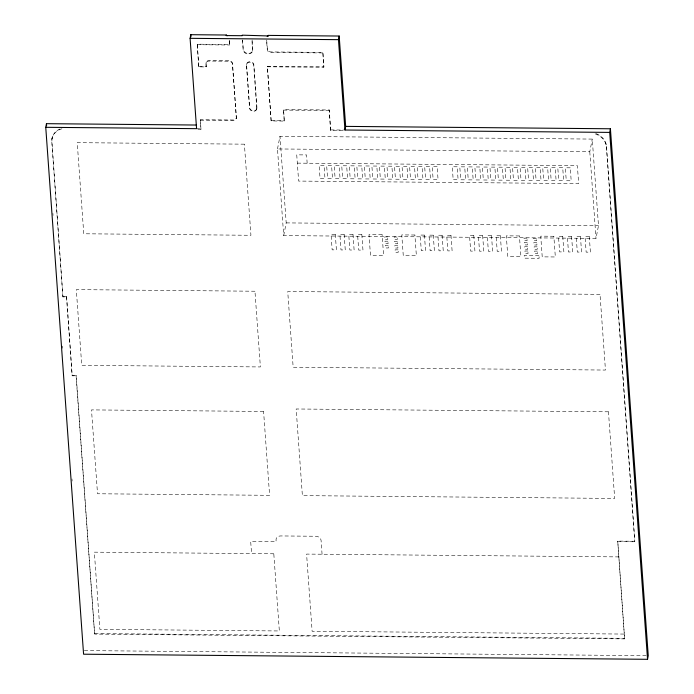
<?xml version="1.0" encoding="UTF-8"?>
<svg xmlns="http://www.w3.org/2000/svg" width="694" height="694" viewBox="0 0 694 694"><rect width="100%" height="100%" fill="white"/><g stroke="black" fill="none" stroke-linecap="round" stroke-linejoin="round"><path stroke-width="0.52" stroke-dasharray="3.47 2.6" d="M236.255 118.327L236.333 117.52L236.22 118.301M256.789 108.845L253.761 65.331A3.678 3.045 11.1 0 0 249.901 62.226A3.678 3.045 11.1 0 0 246.474 65.271L249.554 108.203A3.678 3.045 11.1 0 0 253.423 111.309A3.678 3.045 11.1 0 0 256.849 108.273M252.555 50.922L251.896 39.35M63.033 296.364L66.607 296.399L66.503 296.945L62.928 296.911L51.894 141.194A16.517 13.689 11.1 0 1 61.619 128.355M72.271 375.272L76.193 375.307L76.08 375.853L72.167 375.818L66.607 296.399M197.816 129.257L200.948 129.284L200.41 119.68L233.305 119.984A3.305 2.741 11.1 0 0 236.385 117.251L232.525 63.492A3.305 2.741 11.1 0 0 229.055 60.699L209.146 60.517A3.305 2.741 11.1 0 0 206.066 63.249L206.187 66.936L198.762 66.867L197.278 44.173L229.645 44.468L229.332 40.096A8.016 6.645 11.1 0 0 229.298 39.749M198.762 66.867L197.278 44.173M596.155 133.612A16.517 13.689 11.1 0 1 606.487 146.2L634.854 541.251L617.738 541.094L624.617 638.888L94.627 634.099L76.193 375.307M200.948 129.284L200.41 119.68M197.174 44.72L229.541 45.006L229.645 44.468M342.723 130.567L330.604 130.455L329.286 109.964L283.577 109.548L284.254 121.068L271.146 120.947L267.363 66.242L323.898 66.754L322.866 52.388L270.834 51.92A3.305 2.741 11.1 0 1 267.355 49.127L266.6 38.586M271.146 120.947L267.363 66.242M284.254 121.068L283.577 109.548M277.487 148.95L279.977 136.267L592.268 139.086L598.488 225.715L595.999 238.406L283.707 235.587L277.487 148.95L589.779 151.769L592.268 139.086M283.707 235.587L286.197 222.895L279.977 136.267M267.259 66.789L323.794 67.292L322.866 52.388M323.794 67.292L323.898 66.754M330.604 130.455L329.286 109.964M624.617 638.888L617.738 541.094M617.634 541.641L634.75 541.797L634.854 541.251M51.877 139.225L52.371 136.996M205.979 63.293L206.213 62.252M246.491 64.707L246.743 63.614M322.762 52.935L270.729 52.458A3.305 2.741 11.1 0 1 267.251 49.673L266.591 40.452M198.874 66.329L206.292 66.39M283.464 110.094L329.173 110.511M271.259 120.409L284.358 120.522M200.297 120.227L233.201 120.522A3.305 2.741 11.1 0 0 236.281 117.798L232.421 64.03A3.305 2.741 11.1 0 0 228.942 61.245L209.041 61.063A3.305 2.741 11.1 0 0 205.962 63.796L206.187 66.936M196.211 128.702L201.06 128.746M330.717 129.917L343.686 130.03M297.336 163.125L577.373 165.658L578.666 183.598L298.62 181.073L296.737 154.84L306.575 154.927L307.164 163.211M286.197 222.895L598.488 225.715M618.875 556.9L306.583 554.081L312.127 631.254L624.418 634.073M94.74 633.553L624.721 638.341M84.295 650.582L646.105 655.657M605.923 144.231L605.498 142.192L606.383 146.746L634.75 541.797M589.779 151.769L595.999 238.406M322.068 554.22L321.079 540.444A4.953 4.103 11.1 0 0 315.865 536.254L280.645 535.942A4.953 4.103 11.1 0 0 276.021 540.036L276.143 541.658L250.69 541.433L251.558 553.586M252.087 39.992L252.772 49.465A4.789 3.973 11.1 0 1 248.305 53.429A4.789 3.973 11.1 0 1 243.264 49.387L242.579 39.905M242.458 40.148L243.152 49.925A4.789 3.973 11.1 0 0 248.2 53.976A4.789 3.973 11.1 0 0 252.668 50.011M229.228 40.642L229.541 45.006M76.08 375.853L94.627 634.099M66.503 296.945L72.167 375.818M62.928 296.911L51.79 141.732A16.517 13.689 11.1 0 1 63.197 128.459M52.891 213.301L53.048 215.461M62.434 346.106L62.59 348.267M71.968 478.912L72.124 481.063M595.105 133.812A16.517 13.689 11.1 0 1 606.383 146.746M244.392 144.17L77.225 142.66L83.766 233.774L250.933 235.283L244.392 144.17M324.046 165.588L319.127 165.545L320.055 178.523L324.983 178.566L324.046 165.588M331.585 165.658L326.666 165.614L327.594 178.584L332.521 178.627L331.585 165.658M339.123 165.727L334.204 165.684L335.133 178.653L340.06 178.696L339.123 165.727M346.662 165.797L341.743 165.753L342.671 178.722L347.599 178.766L346.662 165.797M354.2 165.866L349.282 165.823L350.21 178.792L355.137 178.835L354.2 165.866M361.739 165.935L356.82 165.883L357.748 178.861L362.676 178.905L361.739 165.935M369.277 165.996L364.359 165.953L365.287 178.931L370.214 178.974L369.277 165.996M376.816 166.066L371.897 166.022L372.825 178.991L377.753 179.043L376.816 166.066M384.363 166.135L379.436 166.092L380.364 179.061L385.291 179.104L384.363 166.135M391.902 166.204L386.974 166.161L387.903 179.13L392.83 179.173L391.902 166.204M399.44 166.274L394.513 166.23L395.441 179.199L400.369 179.243L399.44 166.274M406.979 166.343L402.052 166.3L402.988 179.269L407.907 179.312L406.979 166.343M414.518 166.413L409.59 166.36L410.527 179.338L415.446 179.382L414.518 166.413M422.056 166.473L417.129 166.43L418.066 179.408L422.984 179.451L422.056 166.473M429.595 166.543L424.667 166.499L425.604 179.468L430.523 179.52L429.595 166.543M437.133 166.612L432.206 166.569L433.143 179.538L438.061 179.581L437.133 166.612M457.173 166.794L452.254 166.751L453.182 179.72L458.109 179.763L457.173 166.794M464.711 166.864L459.792 166.82L460.721 179.789L465.648 179.833L464.711 166.864M472.25 166.933L467.331 166.881L468.259 179.859L473.187 179.902L472.25 166.933M479.788 166.994L474.87 166.95L475.798 179.928L480.725 179.972L479.788 166.994M487.327 167.063L482.408 167.02L483.336 179.989L488.264 180.041L487.327 167.063M494.865 167.133L489.947 167.089L490.875 180.058L495.802 180.102L494.865 167.133M502.404 167.202L497.485 167.159L498.413 180.128L503.341 180.171L502.404 167.202M509.943 167.271L505.024 167.228L505.952 180.197L510.879 180.24L509.943 167.271M517.481 167.341L512.562 167.297L513.491 180.267L518.418 180.31L517.481 167.341M525.028 167.41L520.101 167.358L521.029 180.336L525.957 180.379L525.028 167.41M532.567 167.471L527.64 167.428L528.568 180.405L533.495 180.449L532.567 167.471M540.106 167.54L535.178 167.497L536.106 180.466L541.034 180.518L540.106 167.54M547.644 167.61L542.717 167.566L543.654 180.535L548.572 180.579L547.644 167.61M555.183 167.679L550.255 167.636L551.192 180.605L556.111 180.648L555.183 167.679M562.721 167.748L557.794 167.705L558.731 180.674L563.649 180.718L562.721 167.748M570.26 167.818L565.332 167.775L566.269 180.744L571.188 180.787L570.26 167.818M335.297 234.294L331.038 234.251L332.157 249.84L336.417 249.883L335.297 234.294M344.146 234.372L339.887 234.338L341.006 249.927L345.265 249.961L344.146 234.372M352.994 234.451L348.735 234.416L349.854 250.005L354.113 250.04L352.994 234.451M361.843 234.529L357.584 234.494L358.703 250.083L362.962 250.126L361.843 234.529M382.108 234.719L369 234.598L370.483 255.305L383.6 255.427L382.108 234.719M414.891 235.014L401.774 234.893L403.266 255.6L416.374 255.722L414.891 235.014M424.433 235.101L420.174 235.058L421.293 250.647L425.552 250.69L424.433 235.101M433.282 235.179L429.022 235.136L430.141 250.725L434.401 250.768L433.282 235.179M442.13 235.257L437.871 235.223L438.99 250.812L443.249 250.846L442.13 235.257M450.979 235.335L446.719 235.301L447.838 250.89L452.106 250.924L450.979 235.335M473.802 235.544L469.543 235.509L470.662 251.098L474.922 251.133L473.802 235.544M482.66 235.622L478.392 235.587L479.511 251.176L483.779 251.211L482.66 235.622M491.508 235.7L487.249 235.665L488.368 251.254L492.627 251.297L491.508 235.7M500.357 235.787L496.097 235.743L497.216 251.332L501.476 251.375L500.357 235.787M519.433 235.951L506.316 235.839L507.808 256.546L520.916 256.667L519.433 235.951M553.847 236.264L540.739 236.151L542.222 256.858L555.33 256.971L553.847 236.264M562.747 236.35L558.488 236.307L559.607 251.896L563.866 251.939L562.747 236.35M571.596 236.428L567.336 236.385L568.455 251.974L572.715 252.017L571.596 236.428M580.444 236.507L576.185 236.472L577.304 252.061L581.563 252.096L580.444 236.507M589.293 236.585L585.033 236.55L586.152 252.139L590.412 252.174L589.293 236.585M387.625 236.923L384.676 236.897L384.849 239.387L387.807 239.413L387.625 236.923M397.133 237.01L394.183 236.984L394.357 239.473L397.306 239.499L397.133 237.01M526.963 238.181L524.013 238.155L524.187 240.644L527.136 240.671L526.963 238.181M536.462 238.268L533.513 238.242L533.695 240.731L536.644 240.757L536.462 238.268M387.929 241.208L384.979 241.182L385.161 243.663L388.111 243.689L387.929 241.208M397.436 241.295L394.487 241.269L394.669 243.75L397.619 243.776L397.436 241.295M527.266 242.466L524.317 242.44L524.499 244.921L527.449 244.947L527.266 242.466M536.774 242.553L533.825 242.527L533.998 245.008L536.948 245.034L536.774 242.553M388.241 245.485L385.291 245.459L385.465 247.94L388.414 247.975L388.241 245.485M397.749 245.572L394.791 245.546L394.973 248.027L397.922 248.053L397.749 245.572M527.579 246.743L524.621 246.717L524.803 249.198L527.752 249.233L527.579 246.743M537.078 246.83L534.128 246.804L534.311 249.285L537.26 249.311L537.078 246.83M398.052 249.849L395.103 249.823L395.276 252.312L398.235 252.338L398.052 249.849M527.882 251.02L524.933 250.994L525.106 253.483L528.056 253.51L527.882 251.02M537.39 251.107L534.441 251.081L534.614 253.57L537.564 253.596L537.39 251.107M538.943 255.539L524.187 255.409L524.386 258.168L539.134 258.298L538.943 255.539M254.95 291.228L76.305 289.615L81.745 365.33L260.389 366.944L254.95 291.228M600.015 294.343L287.724 291.523L293.163 367.239L605.454 370.058L600.015 294.343M608.456 411.802L296.164 408.983L302.384 495.62L614.676 498.439L608.456 411.802M263.581 411.455L91.495 409.894L97.524 493.764L269.602 495.316L263.581 411.455M273.8 553.786L94.341 552.164L99.884 629.337L279.344 630.959L273.8 553.786M256.954 107.726L253.874 64.794A3.678 3.045 11.1 0 0 250.005 61.688A3.678 3.045 11.1 0 0 246.578 64.724L249.658 107.665A3.678 3.045 11.1 0 0 253.527 110.771A3.678 3.045 11.1 0 0 256.954 107.726"/><path stroke-width="1.04" d="M610.416 128.772L609.705 132.398L344.953 130.012L345.664 126.386L610.416 128.772L648.248 655.674L647.537 659.3L83.584 654.208L45.752 127.306L46.463 123.679L196.211 125.033M45.752 127.306L196.576 128.668L190.095 38.326L190.807 34.7L226.244 35.021A8.016 6.645 11.1 0 1 227.172 35.784M226.244 35.021L226.14 35.568L242.137 35.706L242.241 35.168L268.144 35.941L268.248 35.403L339.175 36.036L345.664 126.386M344.953 130.012L338.464 39.662L339.175 36.036M190.095 38.326L338.464 39.662M609.705 132.398L647.537 659.3M190.807 34.7L190.954 36.851M46.463 123.679L46.611 125.788M267.207 36.392A4.771 3.956 11.1 0 1 268.248 35.403M267.407 36.565A4.771 3.956 11.1 0 1 268.144 35.941"/></g></svg>
